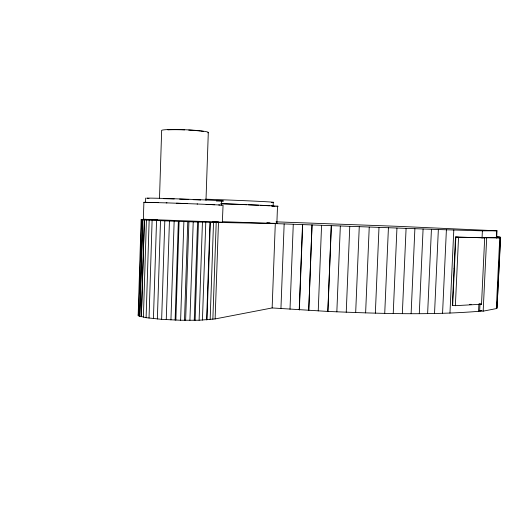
<?xml version="1.0" encoding="UTF-8"?>
<svg xmlns="http://www.w3.org/2000/svg" width="527" height="527" viewBox="0 0 527 527"><rect width="100%" height="100%" fill="white"/><g stroke="black" fill="none" stroke-linecap="round" stroke-linejoin="round"><path stroke-width="0.79" d="M481.737 310.726L478.549 311.345C428.425 315.357 378.07 313.499 327.899 311.437L272.136 307.946L215.121 318.927L199.107 320.245L180.623 320.251L161.651 319.342L146.104 317.689L138.667 315.857L138.16 315.383L141.124 219.673L157.211 219.548M138.667 315.857L141.644 219.779L141.124 219.673M142.731 219.851L139.767 316.292L142.758 219.851L141.644 219.779M218.692 204.963L223.053 205.286L222.354 222.19L143.364 219.304L143.891 202.282L166.973 202.888M144.365 219.943L141.355 316.76L144.405 219.95L142.758 219.851M145.683 198.093L145.551 202.348L158.423 202.612M143.39 317.214L146.427 220.055L144.405 219.95M146.104 317.689L149.161 220.187L146.427 220.055M138.16 315.383L138.179 314.85M149.036 318.104L152.112 220.319L149.161 220.187M153.436 318.618L156.545 220.51L152.112 220.319M159.49 198.666L161.651 130.67A23.405 1.759 2.4 0 1 186.453 129.8A23.405 1.759 2.4 0 1 207.783 132.824M157.369 319L160.504 220.675L156.545 220.51M161.651 319.342L164.813 220.853L160.504 220.675M166.255 319.645L169.444 221.03L164.813 220.853M170.939 319.902L174.154 221.208L169.444 221.03M175.116 320.067L178.35 221.366M175.86 320.093L179.101 221.393M180.623 320.251L183.883 221.571L174.154 221.208M184.509 320.317L187.783 221.702L183.883 221.571M185.629 320.33L188.91 221.742M189.918 320.37L193.218 221.893L187.783 221.702M194.239 320.33L197.553 222.032L275.298 223.593L438.352 229.541L482.389 230.833L497.007 230.806L496.651 238.164M195.128 320.317L198.448 222.065M199.107 320.245L202.44 222.19M205.985 200.372L208.303 132.389M202.44 320.12L205.78 222.289M206.63 319.889L209.977 222.414M206.979 319.863L210.326 222.42M210.161 319.586L213.514 222.506M212.855 319.283L216.202 222.572M215.121 318.927L218.468 222.618M221.669 201.018L221.406 205.148M273.131 206.07L273.269 202.276M272.136 307.946L275.298 223.593M276.866 223.303L277.505 206.228M280.937 308.611L284.152 223.949M290.008 309.25L293.269 224.311M299.217 309.85L302.524 224.673M299.356 309.863L302.669 224.673M318.236 310.943L321.562 225.404M327.827 311.431L331.272 225.767M327.899 311.437L331.345 225.773M336.839 311.846L340.33 226.109M346.239 312.228L349.77 226.458M355.685 312.57L359.256 226.808M365.619 312.893L369.229 227.17M375.349 313.15L378.992 227.519M384.736 313.361L388.419 227.848M393.234 313.506L396.943 228.151M402.338 313.618L406.08 228.468M411.119 313.664L414.881 228.764M419.294 313.67L423.082 229.041M427.628 313.618L431.435 229.317M434.531 313.525L438.352 229.541M442.561 313.367L446.395 229.798M449.953 313.163L453.8 230.029M455.499 237.104L452.337 305.357L455.368 305.673L481.52 304.231L484.695 237.789L455.499 237.104L458.549 237.249L455.368 305.673M452.68 305.397L455.842 237.124L484.695 237.789M478.549 311.345L478.905 303.947M482.034 238.23L482.389 230.833M499.754 237.796L483.154 237.657L499.754 237.796L496.322 308.598L483.167 311.161L479.662 310.89L480.011 303.572M483.167 311.161L486.678 237.809M496.315 237.605L496.632 231.076M500.413 237.763L496.987 308.302L500.65 237.262L497.231 237.13L496.856 237.624L500.413 237.763L500.65 237.262M479.662 310.89L481.223 310.594M143.364 219.304L146.354 219.291M469.511 304.415L471.151 304.329M163.574 198.639L174.239 198.936M155.004 219.502L157.296 219.568M276.016 221.841L399.025 226.379L497.007 230.806M193.218 221.893L197.553 222.032M179.595 199.12L188.785 199.476M166.196 202.842L197.638 204.002M496.803 237.071L500.044 237.19L496.849 236.933M176.413 203.198L187.164 203.593M197.105 203.995L214.72 204.739M206.129 204.371L220.128 205.01M212.664 221.597L218.521 221.874M193.185 199.661L200.695 200.016M144.853 202.408L143.891 202.282M454.043 268.52L454.386 268.546M479.267 304L481.52 304.231M167.836 129.866A21.271 1.594 2.4 0 1 184.681 129.892M188.725 130.083A21.271 1.594 2.4 0 1 194.127 130.432M195.563 130.551A21.271 1.594 2.4 0 1 200.076 130.992M200.853 131.085A21.271 1.594 2.4 0 1 203.534 131.467M148.963 198.422A38.181 0.455 2.1 0 1 186.255 199.18A38.181 0.455 2.1 0 1 216.314 201.004M220.721 203.705A52.891 0.474 2.1 0 1 246.774 204.733M248.336 204.799A52.891 0.474 2.1 0 1 258.757 205.26M260.371 205.332A52.891 0.474 2.1 0 1 269.429 205.8M271.115 205.905A52.891 0.474 2.1 0 1 272.63 206.176M276.273 223.178A57.239 0.395 2.1 0 1 222.401 221.676M266.899 222.677A57.239 0.395 2.1 0 1 269.982 222.829M275.18 206.34A57.291 0.514 2.1 0 1 272.564 206.307M221.439 203.685A57.291 0.514 2.1 0 1 276.906 206.34M205.313 199.186A52.904 0.659 2.1 0 1 257.578 201.281A52.904 0.659 2.1 0 1 271.583 202.454M312.024 225.036L308.743 310.416L312.024 225.036"/></g></svg>
